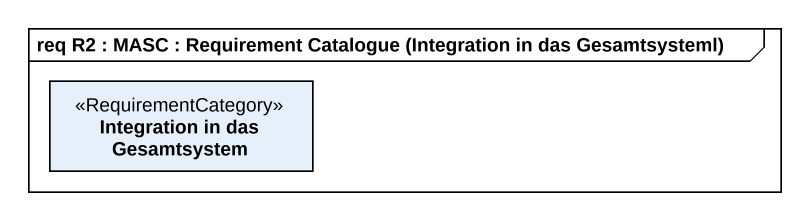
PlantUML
@startuml
mainframe req R2 : MASC : Requirement Catalogue (Integration in das Gesamtsysteml)
hide circle
hide empty members
class "Integration in das Gesamtsystem" as Integration_in_das <<RequirementCategory>>
@enduml
